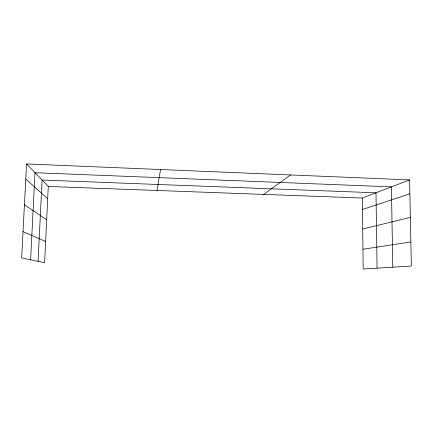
<?xml version="1.0" encoding="UTF-8"?>
<svg xmlns="http://www.w3.org/2000/svg" width="433" height="433" viewBox="0 0 433 433"><rect width="100%" height="100%" fill="white"/><g stroke="black" fill="none" stroke-linecap="round" stroke-linejoin="round"><path stroke-width="0.65" d="M26.559 163.961L48.274 186.471L44.621 262.712L21.65 257.906L26.559 163.961L409.569 179.906L411.35 266.024L363.19 269.039L362.361 198.038L409.569 179.906M38.082 261.343L42.077 180.047L375.99 192.804L377.067 268.168M30.591 259.778L34.997 172.707L391.41 186.877L392.791 267.183M157.011 190.477L160.556 169.541M263.675 194.401L290.554 174.954M362.497 209.491L409.856 193.768M362.724 228.997L410.343 217.393M362.962 249.24L410.852 241.96M48.274 186.471L362.361 198.038M23.025 231.628L45.644 241.435M24.427 204.825L46.683 219.693M25.769 179.062L47.684 198.763"/></g></svg>
